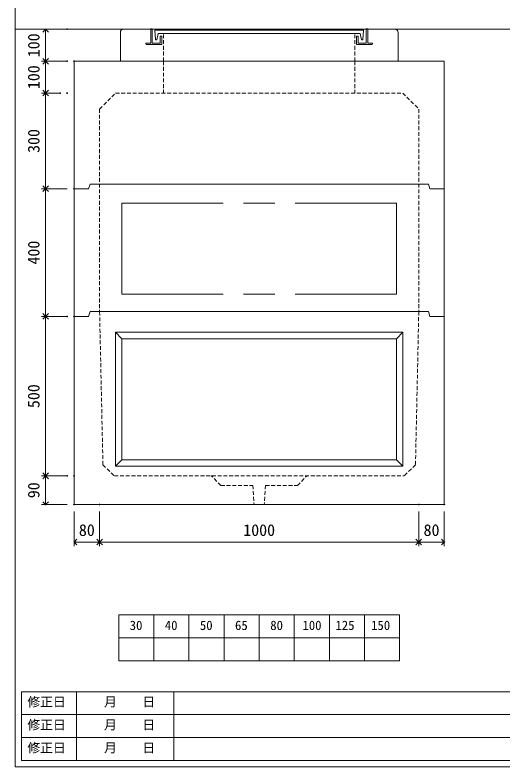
# Model space of a CAD drawing. Units: millimetres, scale not verified. Extents: x -4890 to 18489, y -2320 to 2320.
# Drawn here: x -1230 to 298, y -1955 to 402 of the extents above; entities that cross this region are included whole.
import ezdxf
from ezdxf.enums import TextEntityAlignment as Align

# ---------------------------------------------------------------- set-up
doc = ezdxf.new("R2010")
doc.units = ezdxf.units.MM
doc.header["$LTSCALE"] = 10
doc.header["$PDMODE"] = 32
doc.header["$PDSIZE"] = 2
doc.linetypes.add('DASHED1', pattern=[1.8, 1.2, -0.6])
doc.linetypes.add('USER2', pattern=[50.8, 31.75, -6.35, 6.35, -6.35])
doc.layers.add('0-1_Defpoints', color=7, linetype='Continuous')
for name, color, linetype, lineweight in [('0-2_waku', 7, 'Continuous', 18), ('0-3_gaikei', 7, 'Continuous', 18), ('0-4_kakure', 7, 'DASHED1', 5), ('0-5_sunpou', 7, 'Continuous', 5), ('0-9_uchigawa', 6, 'Continuous', 18), ('0-B_futa', 3, 'Continuous', 18), ('0-C_GL', 4, 'Continuous', 18), ('0-E_文字１', 7, 'Continuous', 18), ('1-3_uchigawa2', 6, 'USER2', 18)]:
    doc.layers.add(name, color=color, linetype=linetype, lineweight=lineweight)
doc.styles.add('ＭＳ ゴシック', font='')
doc.styles.get('ＭＳ ゴシック').set_extended_font_data('MS Gothic')

# ---------------------------------------------------------------- blocks, each defined once
blk = doc.blocks.new('_Open90')
at = {"layer": '0-5_sunpou'}
blk.add_line((0, 0), (-1, 0), dxfattribs=at)
blk.add_lwpolyline([(-0.5, 0.5), (0, 0), (-0.5, -0.5)], dxfattribs=at)
blk = doc.blocks.new('D44')
at = {"layer": '0-1_Defpoints'}
for p in [(402.32, 1052.03), (482.32, 1052.03), (482.32, 934.61)]:
    blk.add_point(p, dxfattribs=at)
at = {"layer": '0-5_sunpou'}
for p, q in [((402.32, 1030.03), (402.32, 921.61)), ((482.32, 1030.03), (482.32, 921.61)), ((420.32, 934.61), (464.32, 934.61))]:
    blk.add_line(p, q, dxfattribs=at)
at = {"layer": '0-5_sunpou', "xscale": 18, "yscale": 18, "rotation": 180}
blk.add_blockref('_Open90', (402.32, 934.61), dxfattribs=at)
at = {"layer": '0-5_sunpou', "xscale": 18, "yscale": 18}
blk.add_blockref('_Open90', (482.32, 934.61), dxfattribs=at)
at = {"layer": '0-5_sunpou', "style": 'ＭＳ ゴシック'}
blk.add_text('80', height=36.66, dxfattribs=at).set_placement((417.32, 942.61), align=Align.BOTTOM_LEFT)
blk = doc.blocks.new('D45')
at = {"layer": '0-1_Defpoints'}
for p in [(482.32, 1052.03), (1482.32, 1052.03), (1482.32, 934.61)]:
    blk.add_point(p, dxfattribs=at)
at = {"layer": '0-5_sunpou'}
for p, q in [((482.32, 1030.03), (482.32, 921.61)), ((1482.32, 1030.03), (1482.32, 921.61)), ((500.32, 934.61), (1464.32, 934.61))]:
    blk.add_line(p, q, dxfattribs=at)
at = {"layer": '0-5_sunpou', "xscale": 18, "yscale": 18, "rotation": 180}
blk.add_blockref('_Open90', (482.32, 934.61), dxfattribs=at)
at = {"layer": '0-5_sunpou', "xscale": 18, "yscale": 18}
blk.add_blockref('_Open90', (1482.32, 934.61), dxfattribs=at)
at = {"layer": '0-5_sunpou', "style": 'ＭＳ ゴシック'}
blk.add_text('1000', height=36.66, dxfattribs=at).set_placement((932.32, 942.61), align=Align.BOTTOM_LEFT)
blk = doc.blocks.new('D46')
at = {"layer": '0-1_Defpoints'}
for p in [(1482.32, 1052.03), (1562.32, 1052.03), (1562.32, 934.61)]:
    blk.add_point(p, dxfattribs=at)
at = {"layer": '0-5_sunpou'}
for p, q in [((1482.32, 1030.03), (1482.32, 921.61)), ((1562.32, 1030.03), (1562.32, 921.61)), ((1500.32, 934.61), (1544.32, 934.61))]:
    blk.add_line(p, q, dxfattribs=at)
at = {"layer": '0-5_sunpou', "xscale": 18, "yscale": 18, "rotation": 180}
blk.add_blockref('_Open90', (1482.32, 934.61), dxfattribs=at)
at = {"layer": '0-5_sunpou', "xscale": 18, "yscale": 18}
blk.add_blockref('_Open90', (1562.32, 934.61), dxfattribs=at)
at = {"layer": '0-5_sunpou', "style": 'ＭＳ ゴシック'}
blk.add_text('80', height=36.66, dxfattribs=at).set_placement((1497.32, 942.61), align=Align.BOTTOM_LEFT)
blk = doc.blocks.new('D47')
at = {"layer": '0-1_Defpoints'}
for p in [(380.32, 2542.03), (313, 2442.03), (402.32, 2442.03)]:
    blk.add_point(p, dxfattribs=at)
at = {"layer": '0-5_sunpou'}
for p, q in [((358.32, 2542.03), (300, 2542.03)), ((313, 2524.03), (313, 2460.03)), ((380.32, 2442.03), (300, 2442.03))]:
    blk.add_line(p, q, dxfattribs=at)
at = {"layer": '0-5_sunpou', "xscale": 18, "yscale": 18}
for p, rotation in [((313, 2542.03), 90), ((313, 2442.03), 270)]:
    blk.add_blockref('_Open90', p, dxfattribs=dict(at, rotation=rotation))
at = {"layer": '0-5_sunpou', "style": 'ＭＳ ゴシック'}
blk.add_text('100', height=36.66, rotation=90, dxfattribs=at).set_placement((305, 2454.53), align=Align.BOTTOM_LEFT)
blk = doc.blocks.new('D48')
at = {"layer": '0-1_Defpoints'}
for p in [(380.32, 2442.03), (313, 2342.03), (380.32, 2342.03)]:
    blk.add_point(p, dxfattribs=at)
at = {"layer": '0-5_sunpou'}
for p, q in [((358.32, 2442.03), (300, 2442.03)), ((313, 2424.03), (313, 2360.03)), ((358.32, 2342.03), (300, 2342.03))]:
    blk.add_line(p, q, dxfattribs=at)
at = {"layer": '0-5_sunpou', "xscale": 18, "yscale": 18}
for p, rotation in [((313, 2442.03), 90), ((313, 2342.03), 270)]:
    blk.add_blockref('_Open90', p, dxfattribs=dict(at, rotation=rotation))
at = {"layer": '0-5_sunpou', "style": 'ＭＳ ゴシック'}
blk.add_text('100', height=36.66, rotation=90, dxfattribs=at).set_placement((305, 2354.53), align=Align.BOTTOM_LEFT)
blk = doc.blocks.new('D49')
at = {"layer": '0-1_Defpoints'}
for p in [(358.32, 2342.03), (313, 2042.03), (402.32, 2042.03)]:
    blk.add_point(p, dxfattribs=at)
at = {"layer": '0-5_sunpou'}
for p, q in [((336.32, 2342.03), (300, 2342.03)), ((313, 2324.03), (313, 2060.03)), ((380.32, 2042.03), (300, 2042.03))]:
    blk.add_line(p, q, dxfattribs=at)
at = {"layer": '0-5_sunpou', "xscale": 18, "yscale": 18}
for p, rotation in [((313, 2342.03), 90), ((313, 2042.03), 270)]:
    blk.add_blockref('_Open90', p, dxfattribs=dict(at, rotation=rotation))
at = {"layer": '0-5_sunpou', "style": 'ＭＳ ゴシック'}
blk.add_text('300', height=36.66, rotation=90, dxfattribs=at).set_placement((305, 2154.53), align=Align.BOTTOM_LEFT)
blk = doc.blocks.new('D50')
at = {"layer": '0-1_Defpoints'}
for p in [(402.32, 2042.03), (313, 1642.03), (380.32, 1642.03)]:
    blk.add_point(p, dxfattribs=at)
at = {"layer": '0-5_sunpou'}
for p, q in [((380.32, 2042.03), (300, 2042.03)), ((313, 2024.03), (313, 1660.03)), ((358.32, 1642.03), (300, 1642.03))]:
    blk.add_line(p, q, dxfattribs=at)
at = {"layer": '0-5_sunpou', "xscale": 18, "yscale": 18}
for p, rotation in [((313, 2042.03), 90), ((313, 1642.03), 270)]:
    blk.add_blockref('_Open90', p, dxfattribs=dict(at, rotation=rotation))
at = {"layer": '0-5_sunpou', "style": 'ＭＳ ゴシック'}
blk.add_text('400', height=36.66, rotation=90, dxfattribs=at).set_placement((305, 1804.53), align=Align.BOTTOM_LEFT)
blk = doc.blocks.new('D78')
at = {"layer": '0-1_Defpoints'}
for p in [(402.32, 1142.03), (313, 1052.03), (402.32, 1052.03)]:
    blk.add_point(p, dxfattribs=at)
at = {"layer": '0-5_sunpou'}
for p, q in [((380.32, 1142.03), (300, 1142.03)), ((313, 1124.03), (313, 1070.03)), ((380.32, 1052.03), (300, 1052.03))]:
    blk.add_line(p, q, dxfattribs=at)
at = {"layer": '0-5_sunpou', "xscale": 18, "yscale": 18}
for p, rotation in [((313, 1142.03), 90), ((313, 1052.03), 270)]:
    blk.add_blockref('_Open90', p, dxfattribs=dict(at, rotation=rotation))
at = {"layer": '0-5_sunpou', "style": 'ＭＳ ゴシック'}
blk.add_text('90', height=36.66, rotation=90, dxfattribs=at).set_placement((305, 1072.03), align=Align.BOTTOM_LEFT)
blk = doc.blocks.new('D79')
at = {"layer": '0-1_Defpoints'}
for p in [(402.32, 1642.03), (313, 1142.03), (380.32, 1142.03)]:
    blk.add_point(p, dxfattribs=at)
at = {"layer": '0-5_sunpou'}
for p, q in [((380.32, 1642.03), (300, 1642.03)), ((313, 1624.03), (313, 1160.03)), ((358.32, 1142.03), (300, 1142.03))]:
    blk.add_line(p, q, dxfattribs=at)
at = {"layer": '0-5_sunpou', "xscale": 18, "yscale": 18}
for p, rotation in [((313, 1642.03), 90), ((313, 1142.03), 270)]:
    blk.add_blockref('_Open90', p, dxfattribs=dict(at, rotation=rotation))
at = {"layer": '0-5_sunpou', "style": 'ＭＳ ゴシック'}
blk.add_text('500', height=36.66, rotation=90, dxfattribs=at).set_placement((305, 1354.53), align=Align.BOTTOM_LEFT)

msp = doc.modelspace()

# ---------------------------------------------------------------- linework, layer by layer
at = {"layer": '0-2_waku'}
for p, q in [((-1230.32, 2319.95), (-1230.32, -1955.05)), ((-905.32, -1478.39), (-25.32, -1478.39)), ((-905.32, -1478.39), (-905.32, -1622.39)), ((-905.32, -1478.39), (-905.32, -1622.39)), ((-905.32, -1478.39), (-905.32, -1622.39)), ((-905.32, -1478.39), (-905.32, -1622.39)), ((-795.32, -1478.39), (-795.32, -1622.39)), ((-685.32, -1478.39), (-685.32, -1622.39)), ((-685.32, -1478.39), (-685.32, -1622.39)), ((-575.32, -1478.39), (-575.32, -1622.39)), ((-465.32, -1478.39), (-465.32, -1622.39)), ((-355.32, -1478.39), (-355.32, -1622.39)), ((-245.32, -1478.39), (-245.32, -1622.39)), ((-135.32, -1478.39), (-135.32, -1622.39)), ((-25.32, -1478.39), (-25.32, -1622.39)), ((-905.32, -1550.39), (-25.32, -1550.39)), ((-905.32, -1622.39), (-25.32, -1622.39)), ((-1210.32, -1719.05), (-1210.32, -1935.05)), ((-1210.32, -1719.05), (817.68, -1719.05)), ((-1037.82, -1719.05), (-1037.82, -1935.05)), ((-732.82, -1719.05), (-732.82, -1935.05)), ((-732.82, -1719.05), (-732.82, -1935.05)), ((-1210.32, -1791.05), (817.68, -1791.05)), ((-1210.32, -1863.05), (529.68, -1863.05)), ((-1230.32, -1955.05), (4889.68, -1955.05)), ((-1230.32, -1955.05), (4889.68, -1955.05)), ((-1210.32, -1935.05), (817.68, -1935.05))]:
    msp.add_line(p, q, dxfattribs=at)
at = {"layer": '0-3_gaikei'}
for p, q in [((-890.32, 357.61), (-805.32, 357.61)), ((-125.32, 357.61), (-40.32, 357.61)), ((-900.32, 257.61), (-900.32, 347.61)), ((-30.32, 257.61), (-30.32, 347.61)), ((-1045.32, 257.61), (114.68, 257.61)), ((-999.82, 257.61), (-1045.32, 257.61)), ((-1045.32, 257.61), (-1045.32, -1132.39)), ((-900.32, 257.61), (-790.32, 257.61)), ((-900.32, 257.61), (-790.32, 257.61)), ((-900.32, 257.61), (-790.32, 257.61)), ((-865.32, 257.61), (-65.32, 257.61)), ((-865.32, 257.61), (-65.32, 257.61)), ((-30.32, 257.61), (-140.32, 257.61)), ((-30.32, 257.61), (-140.32, 257.61)), ((-30.32, 257.61), (-140.32, 257.61)), ((-30.32, 257.61), (-140.32, 257.61)), ((-995.32, -127.39), (-1000.32, -142.39)), ((-465.32, -127.39), (-995.32, -127.39)), ((64.68, -127.39), (-465.32, -127.39)), ((64.68, -127.39), (69.68, -142.39)), ((-1000.32, -142.39), (-1045.32, -142.39)), ((-1000.32, -142.39), (-1045.32, -142.39)), ((114.68, -142.39), (69.68, -142.39)), ((89.68, -142.39), (114.68, -142.39)), ((89.68, -142.39), (114.68, -142.39)), ((-995.32, -527.39), (-1000.32, -542.39)), ((-465.32, -527.39), (-995.32, -527.39)), ((64.68, -527.39), (-465.32, -527.39)), ((64.68, -527.39), (69.68, -542.39)), ((-1045.32, -542.39), (-1045.32, -1132.39)), ((-1000.32, -542.39), (-1045.32, -542.39)), ((-1000.32, -542.39), (-1045.32, -542.39)), ((114.68, -542.39), (69.68, -542.39)), ((89.68, -542.39), (114.68, -542.39)), ((89.68, -542.39), (114.68, -542.39)), ((-1045.32, -1132.39), (114.68, -1132.39)), ((-1045.32, -1132.39), (114.68, -1132.39)), ((-1045.32, -1132.39), (114.68, -1132.39))]:
    msp.add_line(p, q, dxfattribs=at)
msp.add_lwpolyline([(114.68, 257.61), (114.68, -1132.39), (114.68, -542.39)], dxfattribs=at)
for centre, radius, start, end in [((-890.9, 348.2), 9.44, 86.47383, 183.52617), ((-39.98, 347.95), 9.68, 358.04251, 91.95749)]:
    msp.add_arc(centre, radius, start, end, dxfattribs=at)
at = {"layer": '0-4_kakure'}
for p, q in [((-765.32, 257.61), (-765.32, 344.11)), ((-165.32, 257.61), (-165.32, 344.11)), ((-765.32, 257.61), (-765.32, 157.61)), ((-165.32, 257.61), (-165.32, 157.61)), ((-965.32, 107.61), (-915.32, 157.61)), ((-915.32, 157.61), (-15.32, 157.61)), ((-15.32, 157.61), (34.68, 107.61)), ((-965.32, 107.61), (-965.32, -527.39)), ((34.68, 107.61), (34.68, -527.39)), ((-954.99, -1007.39), (-965.32, -527.39)), ((34.68, -527.39), (24.36, -1007.39)), ((-954.99, -1007.39), (-919.23, -1042.39)), ((24.36, -1007.39), (-11.4, -1042.39)), ((-919.23, -1042.39), (-465.32, -1042.39)), ((-585.32, -1072.39), (-615.32, -1042.39)), ((-465.32, -1042.39), (-11.4, -1042.39)), ((-345.32, -1072.39), (-315.32, -1042.39)), ((-585.32, -1072.39), (-485.32, -1072.39)), ((-485.32, -1072.39), (-481.32, -1132.39)), ((-445.32, -1072.39), (-449.32, -1132.39)), ((-445.32, -1072.39), (-345.32, -1072.39))]:
    msp.add_line(p, q, dxfattribs=at)
at = {"layer": '0-9_uchigawa'}
for p, q in [((-915.32, -592.39), (-465.32, -592.39)), ((-915.32, -997.39), (-915.32, -592.39)), ((-915.32, -592.39), (-895.32, -612.39)), ((-915.32, -592.39), (-465.32, -592.39)), ((-915.32, -1012.39), (-915.32, -592.39)), ((-915.32, -592.39), (-895.32, -612.39)), ((-895.32, -612.39), (-465.32, -612.39)), ((-895.32, -977.39), (-895.32, -612.39)), ((-895.32, -612.39), (-465.32, -612.39)), ((-895.32, -992.39), (-895.32, -612.39)), ((-465.32, -592.39), (-15.32, -592.39)), ((-465.32, -592.39), (-15.32, -592.39)), ((-35.32, -977.39), (-35.32, -612.39)), ((-35.32, -992.39), (-35.32, -612.39)), ((-15.32, -997.39), (-15.32, -592.39)), ((-15.32, -1012.39), (-15.32, -592.39)), ((-915.32, -1012.39), (-895.32, -992.39)), ((-915.32, -1012.39), (-465.32, -1012.39)), ((-895.32, -992.39), (-465.32, -992.39)), ((-465.32, -992.39), (-35.32, -992.39)), ((-465.32, -1012.39), (-15.32, -1012.39)), ((-15.32, -1012.39), (-35.32, -992.39))]:
    msp.add_line(p, q, dxfattribs=at)
for points in [[(-915.32, -592.39), (-465.32, -592.39), (-15.32, -592.39)], [(-465.32, -612.39), (-35.32, -612.39), (-15.32, -592.39)], [(-465.32, -612.39), (-35.32, -612.39), (-15.32, -592.39)]]:
    msp.add_lwpolyline(points, dxfattribs=at)
at = {"layer": '0-B_futa'}
for p, q in [((-805.32, 357.61), (-805.32, 314.61)), ((-803.32, 359.61), (-800.32, 359.61)), ((-800.32, 359.61), (-800.32, 314.61)), ((-792.5, 355.11), (-138.17, 355.11)), ((-792.5, 355.11), (-790.01, 325.11)), ((-138.17, 355.11), (-140.42, 325.11)), ((-130.32, 359.61), (-130.32, 314.61)), ((-130.32, 359.61), (-127.32, 359.61)), ((-125.32, 357.61), (-125.32, 314.61)), ((-781.99, 344.11), (-786.3, 325.11)), ((-781.99, 344.11), (-148.65, 344.11)), ((-775.32, 334.61), (-775.32, 314.61)), ((-773.32, 336.61), (-772.32, 336.61)), ((-770.32, 334.61), (-770.32, 309.61)), ((-160.32, 334.61), (-160.32, 309.61)), ((-157.32, 336.61), (-158.32, 336.61)), ((-155.32, 334.61), (-155.32, 314.61)), ((-148.65, 344.11), (-144.33, 325.11)), ((-820.32, 312.61), (-820.32, 311.61)), ((-818.32, 314.61), (-805.32, 314.61)), ((-770.32, 309.61), (-818.32, 309.61)), ((-800.32, 314.61), (-775.32, 314.61)), ((-790.01, 325.11), (-786.3, 325.11)), ((-160.32, 309.61), (-112.32, 309.61)), ((-130.32, 314.61), (-155.32, 314.61)), ((-140.42, 325.11), (-144.33, 325.11)), ((-112.32, 314.61), (-125.32, 314.61)), ((-110.32, 312.61), (-110.32, 311.61))]:
    msp.add_line(p, q, dxfattribs=at)
for centre, start, end in [((-803.32, 357.61), 90, 180), ((-127.32, 357.61), 0, 90), ((-773.32, 334.61), 90, 180), ((-772.32, 334.61), 0, 90), ((-158.32, 334.61), 90, 180), ((-157.32, 334.61), 0, 90), ((-818.32, 312.61), 90, 180), ((-818.32, 311.61), 180, 270), ((-112.32, 312.61), 0, 90), ((-112.32, 311.61), 270, 0)]:
    msp.add_arc(centre, 2, start, end, dxfattribs=at)
at = {"layer": '0-C_GL'}
msp.add_line((-1230.32, 357.61), (4889.68, 357.61), dxfattribs=at)
at = {"layer": '1-3_uchigawa2'}
for p, q in [((-895.32, -187.39), (-465.32, -187.39)), ((-895.32, -187.39), (-895.32, -472.39)), ((-35.32, -187.39), (-465.32, -187.39)), ((-35.32, -187.39), (-35.32, -472.39)), ((-895.32, -472.39), (-465.32, -472.39)), ((-35.32, -472.39), (-465.32, -472.39))]:
    msp.add_line(p, q, dxfattribs=at)

# ---------------------------------------------------------------- block references
at = {"layer": '0-5_sunpou'}
for name in ['D47', 'D48', 'D49', 'D50', 'D79', 'D78', 'D44', 'D45', 'D46']:
    msp.add_blockref(name, (-1447.63, -2184.41), dxfattribs=at)

# ---------------------------------------------------------------- texts
at = {"layer": '0-E_文字１', "style": 'ＭＳ ゴシック'}
for s, p in [('30', (-871.13, -1534.51)), ('40', (-761.13, -1534.51)), ('50', (-651.13, -1534.51)), ('65', (-541.13, -1534.51)), ('80', (-430.72, -1534.51)), ('100', (-329.85, -1534.51)), ('125', (-226.46, -1534.51)), ('150', (-114.7, -1534.51)), ('修正日', (-1191.67, -1774.35)), ('\u3000\u3000月\u3000\u3000日', (-1031.52, -1774.35)), ('修正日', (-1191.67, -1846.35)), ('\u3000\u3000月\u3000\u3000日', (-1031.52, -1846.35)), ('修正日', (-1191.67, -1918.35)), ('\u3000\u3000月\u3000\u3000日', (-1031.52, -1918.35))]:
    msp.add_text(s, height=29.33, dxfattribs=at).set_placement(p, align=Align.BOTTOM_LEFT)

doc.saveas('drawing.dxf')
